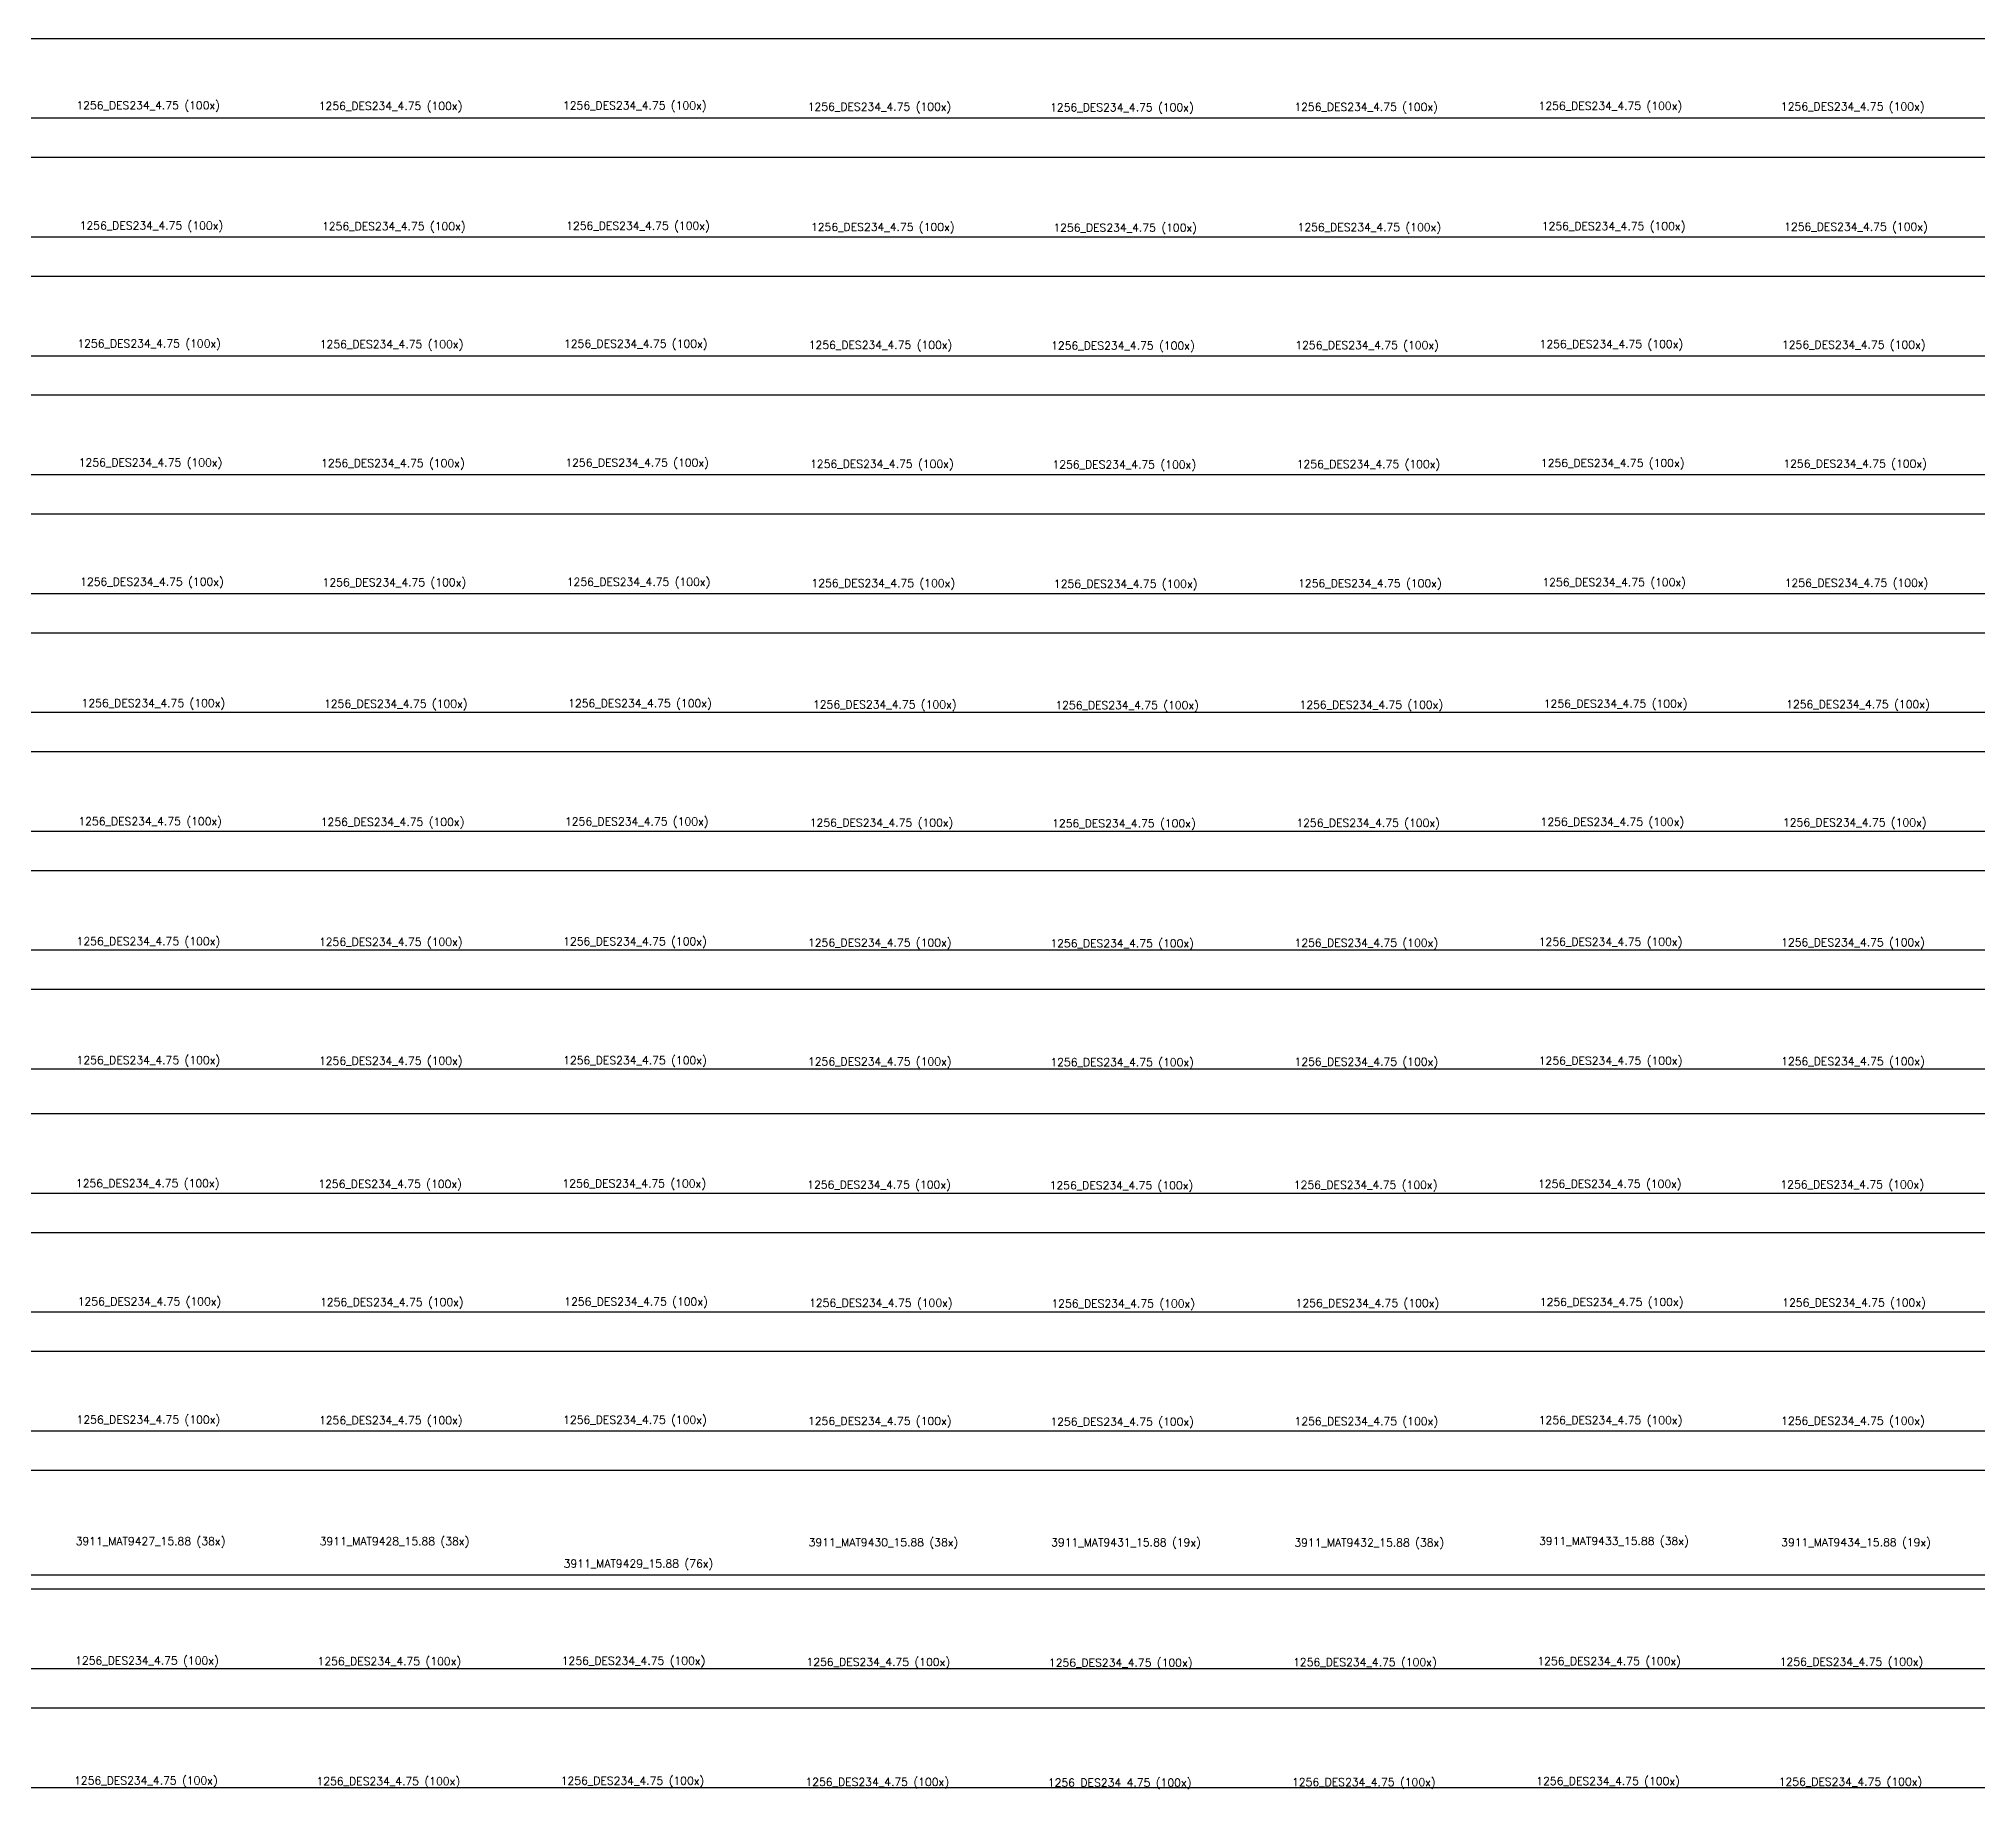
# Model space of a CAD drawing. Header units: millimetres. Extents: x 9334 to 102743, y -10659 to 11732.
# Drawn here: x 32021 to 56487, y -10659 to 11431 of the extents above; entities that cross this region are included whole.
import ezdxf

# ---------------------------------------------------------------- set-up
doc = ezdxf.new("R2010")
doc.units = ezdxf.units.MM
doc.header["$MEASUREMENT"] = 0
for name, color, linetype in [('#12.70', 5, 'Continuous'), ('#15.88', 190, 'Continuous'), ('#19.04', 220, 'Continuous'), ('#2.00', 40, 'Continuous'), ('#2.25', 6, 'Continuous'), ('#2.65', 9, 'Continuous'), ('#22.22', 220, 'Continuous'), ('#3.00', 128, 'Continuous'), ('#3.35', 80, 'Continuous'), ('#3.75', 4, 'Continuous'), ('#4.25', 131, 'Continuous'), ('#4.75', 190, 'Continuous'), ('#6.35', 220, 'Continuous'), ('#7.94', 220, 'Continuous'), ('#9.53', 220, 'Continuous'), ('TEXTO', 3, 'Continuous')]:
    doc.layers.add(name, color=color, linetype=linetype)
doc.styles.add('ROMANS', font='romans')

msp = doc.modelspace()

# ---------------------------------------------------------------- linework, layer by layer
at = {"layer": '#12.70'}
msp.add_lwpolyline([(20159.6, -6136.1), (102698.6, -6136.1), (102698.6, -5136.2), (20159.6, -5136.2)], close=True, dxfattribs=at)
at = {"layer": '#15.88'}
msp.add_lwpolyline([(20193.4, -7952.7), (102732.3, -7952.7), (102698.6, -6636.1), (20159.6, -6636.1)], close=True, dxfattribs=at)
at = {"layer": '#19.04'}
msp.add_lwpolyline([(20159.6, -9136), (102698.6, -9136), (102698.6, -8136.1), (20159.6, -8136.1)], close=True, dxfattribs=at)
at = {"layer": '#2.00'}
msp.add_lwpolyline([(20159.6, 10430.9), (102742.5, 10430.9), (102742.5, 11430.6), (20159.6, 11430.6)], close=True, dxfattribs=at)
at = {"layer": '#2.25'}
msp.add_lwpolyline([(20159.6, 8931.2), (102734.9, 8931.2), (102734.9, 9930.9), (20159.6, 9930.9)], close=True, dxfattribs=at)
at = {"layer": '#2.65'}
msp.add_lwpolyline([(20159.6, 7431.5), (102727.3, 7431.5), (102727.3, 8431.2), (20159.6, 8431.2)], close=True, dxfattribs=at)
at = {"layer": '#22.22'}
msp.add_lwpolyline([(20159.6, -10635.9), (102698.6, -10635.9), (102698.6, -9636), (20159.6, -9636)], close=True, dxfattribs=at)
at = {"layer": '#3.00'}
msp.add_lwpolyline([(20159.6, 5931.8), (102719.5, 5931.8), (102719.5, 6931.5), (20159.6, 6931.5)], close=True, dxfattribs=at)
at = {"layer": '#3.35'}
msp.add_lwpolyline([(20159.6, 4431.9), (102694.3, 4431.9), (102694.3, 5431.8), (20159.6, 5431.8)], close=True, dxfattribs=at)
at = {"layer": '#3.75'}
msp.add_lwpolyline([(20159.6, 2931.9), (102694.3, 2931.9), (102694.3, 3931.9), (20159.6, 3931.9)], close=True, dxfattribs=at)
at = {"layer": '#4.25'}
msp.add_lwpolyline([(20159.6, 1432), (102694.3, 1432), (102694.3, 2431.9), (20159.6, 2431.9)], close=True, dxfattribs=at)
at = {"layer": '#4.75'}
msp.add_lwpolyline([(20159.6, -68.3), (102696.8, -68.3), (102696.8, 932), (20159.6, 932)], close=True, dxfattribs=at)
at = {"layer": '#6.35'}
msp.add_lwpolyline([(20159.6, -1568.5), (102698.6, -1568.5), (102698.6, -568.3), (20159.6, -568.3)], close=True, dxfattribs=at)
at = {"layer": '#7.94'}
msp.add_lwpolyline([(20159.6, -3136.2), (102698.6, -3136.2), (102698.6, -2136.5), (20159.6, -2136.5)], close=True, dxfattribs=at)
at = {"layer": '#9.53'}
msp.add_lwpolyline([(20159.6, -4636.2), (102698.6, -4636.2), (102698.6, -3636.2), (20159.6, -3636.2)], close=True, dxfattribs=at)

# ---------------------------------------------------------------- texts
at = {"layer": 'TEXTO', "color": 4, "style": 'ROMANS'}
for s, p in [('1256_DES234_4.75 (100x)', (32495.1, 10541.1)), ('1256_DES234_4.75 (100x)', (35554.4, 10532.8)), ('1256_DES234_4.75 (100x)', (38636.5, 10538.7)), ('1256_DES234_4.75 (100x)', (41725.9, 10523)), ('1256_DES234_4.75 (100x)', (44785.2, 10514.7)), ('1256_DES234_4.75 (100x)', (47867.3, 10520.6)), ('1256_DES234_4.75 (100x)', (50950.1, 10534.3)), ('1256_DES234_4.75 (100x)', (54009.4, 10526)), ('1256_DES234_4.75 (100x)', (32535.9, 9023.3)), ('1256_DES234_4.75 (100x)', (35595.2, 9015.1)), ('1256_DES234_4.75 (100x)', (38677.3, 9020.9)), ('1256_DES234_4.75 (100x)', (41766.7, 9005.3)), ('1256_DES234_4.75 (100x)', (44826.1, 8997)), ('1256_DES234_4.75 (100x)', (47908.1, 9002.9)), ('1256_DES234_4.75 (100x)', (50990.9, 9016.6)), ('1256_DES234_4.75 (100x)', (54050.2, 9008.3)), ('1256_DES234_4.75 (100x)', (32507.7, 7534.8)), ('1256_DES234_4.75 (100x)', (35567, 7526.5)), ('1256_DES234_4.75 (100x)', (38649.1, 7532.4)), ('1256_DES234_4.75 (100x)', (41738.6, 7516.8)), ('1256_DES234_4.75 (100x)', (44797.9, 7508.5)), ('1256_DES234_4.75 (100x)', (47879.9, 7514.4)), ('1256_DES234_4.75 (100x)', (50962.7, 7528)), ('1256_DES234_4.75 (100x)', (54022.1, 7519.7)), ('1256_DES234_4.75 (100x)', (32524.9, 6033.8)), ('1256_DES234_4.75 (100x)', (35584.2, 6025.5)), ('1256_DES234_4.75 (100x)', (38666.3, 6031.4)), ('1256_DES234_4.75 (100x)', (41755.7, 6015.8)), ('1256_DES234_4.75 (100x)', (44815, 6007.5)), ('1256_DES234_4.75 (100x)', (47897.1, 6013.4)), ('1256_DES234_4.75 (100x)', (50979.9, 6027.1)), ('1256_DES234_4.75 (100x)', (54039.2, 6018.8)), ('1256_DES234_4.75 (100x)', (32542.9, 4529.1)), ('1256_DES234_4.75 (100x)', (35602.2, 4520.8)), ('1256_DES234_4.75 (100x)', (38684.3, 4526.7)), ('1256_DES234_4.75 (100x)', (41773.7, 4511.1)), ('1256_DES234_4.75 (100x)', (44833.1, 4502.8)), ('1256_DES234_4.75 (100x)', (47915.1, 4508.7)), ('1256_DES234_4.75 (100x)', (50997.9, 4522.4)), ('1256_DES234_4.75 (100x)', (54057.2, 4514.1)), ('1256_DES234_4.75 (100x)', (32560.9, 2997.4)), ('1256_DES234_4.75 (100x)', (35620.2, 2989.1)), ('1256_DES234_4.75 (100x)', (38702.3, 2995)), ('1256_DES234_4.75 (100x)', (41791.8, 2979.4)), ('1256_DES234_4.75 (100x)', (44851.1, 2971.1)), ('1256_DES234_4.75 (100x)', (47933.2, 2977)), ('1256_DES234_4.75 (100x)', (51016, 2990.6)), ('1256_DES234_4.75 (100x)', (54075.3, 2982.4)), ('1256_DES234_4.75 (100x)', (32520.4, 1506.2)), ('1256_DES234_4.75 (100x)', (35579.7, 1497.9)), ('1256_DES234_4.75 (100x)', (38661.8, 1503.8)), ('1256_DES234_4.75 (100x)', (41751.2, 1488.2)), ('1256_DES234_4.75 (100x)', (44810.5, 1479.9)), ('1256_DES234_4.75 (100x)', (47892.6, 1485.8)), ('1256_DES234_4.75 (100x)', (50975.4, 1499.4)), ('1256_DES234_4.75 (100x)', (54034.7, 1491.2)), ('1256_DES234_4.75 (100x)', (32497.9, -7.5)), ('1256_DES234_4.75 (100x)', (35557.2, -15.8)), ('1256_DES234_4.75 (100x)', (38639.2, -9.9)), ('1256_DES234_4.75 (100x)', (41728.7, -25.5)), ('1256_DES234_4.75 (100x)', (44788, -33.8)), ('1256_DES234_4.75 (100x)', (47870.1, -27.9)), ('1256_DES234_4.75 (100x)', (50952.9, -14.3)), ('1256_DES234_4.75 (100x)', (54012.2, -22.5)), ('1256_DES234_4.75 (100x)', (32497.9, -1507.7)), ('1256_DES234_4.75 (100x)', (35557.2, -1516)), ('1256_DES234_4.75 (100x)', (38639.2, -1510.1)), ('1256_DES234_4.75 (100x)', (41728.7, -1525.7)), ('1256_DES234_4.75 (100x)', (44788, -1534)), ('1256_DES234_4.75 (100x)', (47870.1, -1528.1)), ('1256_DES234_4.75 (100x)', (50952.9, -1514.5)), ('1256_DES234_4.75 (100x)', (54012.2, -1522.7)), ('1256_DES234_4.75 (100x)', (32488.8, -3062)), ('1256_DES234_4.75 (100x)', (35548.2, -3070.2)), ('1256_DES234_4.75 (100x)', (38630.2, -3064.4)), ('1256_DES234_4.75 (100x)', (41719.7, -3080)), ('1256_DES234_4.75 (100x)', (44779, -3088.3)), ('1256_DES234_4.75 (100x)', (47861.1, -3082.4)), ('1256_DES234_4.75 (100x)', (50943.9, -3068.7)), ('1256_DES234_4.75 (100x)', (54003.2, -3077)), ('1256_DES234_4.75 (100x)', (32511.4, -4553.2)), ('1256_DES234_4.75 (100x)', (35570.7, -4561.4)), ('1256_DES234_4.75 (100x)', (38652.8, -4555.5)), ('1256_DES234_4.75 (100x)', (41742.2, -4571.2)), ('1256_DES234_4.75 (100x)', (44801.5, -4579.5)), ('1256_DES234_4.75 (100x)', (47883.6, -4573.6)), ('1256_DES234_4.75 (100x)', (50966.4, -4559.9)), ('1256_DES234_4.75 (100x)', (54025.7, -4568.2)), ('1256_DES234_4.75 (100x)', (32497.9, -6044.3)), ('1256_DES234_4.75 (100x)', (35557.2, -6052.6)), ('1256_DES234_4.75 (100x)', (38639.2, -6046.7)), ('1256_DES234_4.75 (100x)', (41728.7, -6062.4)), ('1256_DES234_4.75 (100x)', (44788, -6070.6)), ('1256_DES234_4.75 (100x)', (47870.1, -6064.8)), ('1256_DES234_4.75 (100x)', (50952.9, -6051.1)), ('1256_DES234_4.75 (100x)', (54012.2, -6059.4)), ('3911_MAT9427_15.88 (38x)', (32486.4, -7578.2)), ('3911_MAT9428_15.88 (38x)', (35565.5, -7579)), ('3911_MAT9430_15.88 (38x)', (41736.7, -7593.3)), ('3911_MAT9431_15.88 (19x)', (44798.3, -7593.6)), ('3911_MAT9432_15.88 (38x)', (47867.6, -7595.9)), ('3911_MAT9433_15.88 (38x)', (50956.5, -7576.2)), ('3911_MAT9434_15.88 (19x)', (54012.7, -7593.1)), ('3911_MAT9429_15.88 (76x)', (38644.8, -7861.2)), ('1256_DES234_4.75 (100x)', (32479.8, -9085.3)), ('1256_DES234_4.75 (100x)', (35539.1, -9093.6)), ('1256_DES234_4.75 (100x)', (38621.2, -9087.7)), ('1256_DES234_4.75 (100x)', (41710.7, -9103.3)), ('1256_DES234_4.75 (100x)', (44770, -9111.6)), ('1256_DES234_4.75 (100x)', (47852.1, -9105.7)), ('1256_DES234_4.75 (100x)', (50934.9, -9092)), ('1256_DES234_4.75 (100x)', (53994.2, -9100.3)), ('1256_DES234_4.75 (100x)', (32466.3, -10599)), ('1256_DES234_4.75 (100x)', (35525.6, -10607.3)), ('1256_DES234_4.75 (100x)', (38607.7, -10601.4)), ('1256_DES234_4.75 (100x)', (41697.2, -10617)), ('1256_DES234_4.75 (100x)', (44756.5, -10625.3)), ('1256_DES234_4.75 (100x)', (47838.5, -10619.4)), ('1256_DES234_4.75 (100x)', (50921.3, -10605.8)), ('1256_DES234_4.75 (100x)', (53980.7, -10614))]:
    msp.add_text(s, height=100, dxfattribs=at).set_placement(p)

doc.saveas('drawing.dxf')
